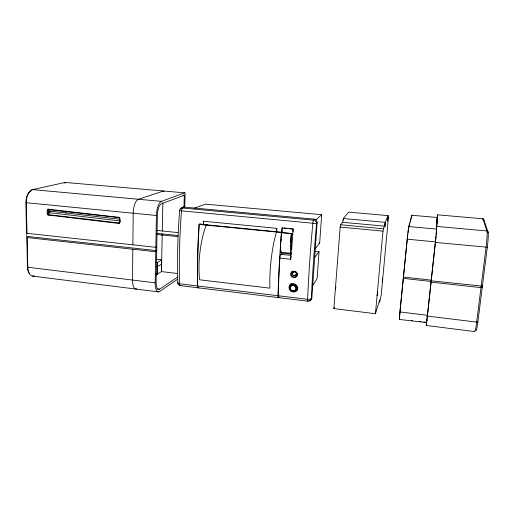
<?xml version="1.0" encoding="UTF-8"?>
<svg xmlns="http://www.w3.org/2000/svg" width="514" height="514" viewBox="0 0 514 514"><rect width="100%" height="100%" fill="white"/><g stroke="black" fill="none" stroke-linecap="round" stroke-linejoin="round"><path stroke-width="0.77" d="M119.723 218.835C121.053 221.226 118.824 224.65 119.749 218.778M132.83 249.226L132.503 280.066A12.002 4.69 -82.6 0 0 136.897 288.913M132.882 244.818L133.216 213.252A12.252 4.896 -85 0 1 138.439 199.265L163.503 191.002A1.131 0.411 -85.6 0 1 163.882 191.574M289.87 287.814L290.352 289.62A3.572 3.257 31 0 0 291.226 290.596L293.038 291.348L294.895 291.033A3.572 3.257 31 0 0 295.846 290.275L296.488 288.592L296.006 286.773A3.572 3.257 31 0 0 295.132 285.797L293.314 285.045L291.457 285.366A3.572 3.257 31 0 0 290.506 286.131L289.87 287.814L289.376 287.519M155.787 273.943L157.342 274.129L157.528 262.397L161.659 259.814L161.608 264.023L157.483 266.67L155.89 266.483M293.038 291.348L293.083 291.759M177.124 279.565L159.61 291.477A12.105 4.356 -82.7 0 1 155.183 282.835L156.41 215.494A12.362 4.549 -84.9 0 1 161.383 201.353L184.744 192.846A1.137 0.385 -85.4 0 1 185.111 193.829L184.744 207.309M157.342 274.129L157.528 262.397L155.967 262.224M161.775 235.187L161.801 234.101M162.199 234.988L161.46 271.604L155.986 274.958M162.276 230.985L162.848 202.754M388.231 215.636L388.179 218.225L388.404 217.724L381.182 295.396L379.557 302.238L379.769 299.893L375.426 313.72L333.849 308.586L340.178 227.085L340.609 224.766L342.632 222.279L343.32 218.521L348.653 212.121L388.231 215.636C385.455 220.487 384.318 225.832 382.994 231.127L375.426 313.72M183.973 207.187L184.295 195.249L182.952 195.127M198.873 287.583L198.282 287.808A3.078 0.944 -82.9 0 1 197.504 285.957L197.447 282.392A202.632 48.515 -84.8 0 1 199.053 224.11L203.358 224.457L203.467 221.226L276.815 228.338L276.538 231.718L276.808 228.344M281.569 233.607L281.608 232.63L291.682 233.619L291.611 235.187L290.982 235.123M290.641 242.904L291.265 242.968L291.425 242.03L291.457 241.252L290.828 241.188M180.806 208.947A3.142 2.904 64.8 0 1 183.646 207.065L314.125 219.125A3.283 3.206 41.8 0 1 317.119 222.671L311.85 298.011L311.356 298.409A3.219 3.129 48.6 0 1 307.912 301.185L278.672 297.619A3.174 0.617 -83.3 0 1 278.228 295.756A206.377 31.36 -84.5 0 1 279.873 258.118L290.686 259.281L291.438 248.095A3.874 0.72 -84.1 0 1 291.265 245.608L291.393 242.801L290.763 242.736M426.536 322.586L399.417 319.451L399.866 313.142M436.193 234.615L437.26 217.486L411.798 215.25L408.726 226.758L407.294 238.2M435.981 236.697L437.536 214.833L482.897 218.791A1.201 1.118 -9.6 0 1 483.944 220.011L488.146 232.444M436.894 223.532L437.118 218.913L436.617 223.211M293.314 285.045L293.475 284.229M281.646 232.219L282.231 227.811L281.646 232.219L203.358 224.457M281.948 233.163L281.987 231.936M281.698 254.411L281.794 252.811M292.954 231.93L293.147 228.865L291.701 248.75M203.236 224.522L203.454 221.232M314.864 251.654L319.053 251.654L317.144 278.402L312.294 286.343M314.883 249.129L319.669 242.968L321.693 214.672L205.439 204.148L194.478 208.144M399.622 316.001L399.629 317.941M426.414 322.978L426.247 325.484L474.711 331.562M426.556 321.128L426.62 320.209M426.691 321.077L426.755 320.145M427.025 316.502L427.089 315.609M281.492 232.546L280.56 245.017A3.874 0.771 -84.1 0 0 280.522 246.418A23.265 4.542 -84.3 0 0 280.92 252.201L290.898 253.254A2.576 0.475 -84 0 0 291.181 254.064M399.674 315.358L399.943 312.358M335.52 289.209L335.905 287.075M399.853 312.853L407.261 238.914M407.351 238.066L399.943 311.947L427.436 315.3L435.538 240.912M411.669 216.542L411.798 215.25M436.097 235.9L435.673 239.909M407.403 237.192L407.75 234.024M435.814 238.592L435.956 237.243M427.25 317.228L435.634 239.877M437.196 217.878L437.53 214.858M427.372 315.705L426.247 325.484M427.134 318.005L426.53 322.824M407.955 232.624L408.334 229.674M426.89 319.946L426.781 320.839M475.913 330.2A12.291 0.964 -84.2 0 0 477.821 322.458L487.311 247.189A12.58 1.015 -83.7 0 0 488.146 232.489M408.412 229.135L408.842 227.111M482.736 219.382L482.871 218.778M26.471 233.183L25.899 202.664L156.41 215.494M343.358 220.307L343.609 219.362M399.551 318.982L399.417 319.451M403.361 278.068L403.291 278.389L431.117 281.454L431.079 282.122L480.988 287.628L482.222 287.512L481.914 285.919M403.49 276.763L403.419 277.085L431.265 280.136L431.22 280.805L482.402 286.144M409.041 226.359L409.44 224.875M409.632 224.149L409.825 223.429M410.198 222.016L410.384 221.316M410.57 220.628L410.93 219.279M411.104 218.611L411.451 217.306M382.262 281.807L382.634 278.235L382.236 281.833M119.775 221.251L118.856 223.436L48.329 215.032L49.55 212.693L120.006 220.917M487.298 247.234L435.403 242.422M119.325 217.653L48.502 209.693L48.22 209.179L118.895 217.338L119.081 217.846L119.396 217.499A6.129 2.589 -84.6 0 1 119.505 217.274M119.704 221.887L120.038 221.193M333.849 308.586L334.498 307.333M48.489 209.718L48.522 209.661A5.622 2.917 -84.9 0 1 48.624 209.474M48.4 209.879L48.245 210.162M49.222 212.263L50.07 211.145L118.933 219.112M48.078 213.522L48.027 210.547L47.172 210.579L47.224 213.561L48.078 213.522L49.003 211.897L49.151 212.391M49.171 212.308L49.55 212.693L49.048 212.578M317.132 222.671L316.592 223.584A206.506 24.087 -84.3 0 0 311.356 298.409A3.219 1.336 2.9 0 1 307.597 299.321L278.228 295.756M314.125 219.125L313.489 220.159A3.283 0.52 -84.4 0 0 312.814 223.359L311.529 237.988A210.213 25.218 -84.4 0 0 308.233 285.996L307.597 299.321A3.206 0.495 -83.4 0 0 307.912 301.185L308.201 300.947M297.24 288.463L296.546 288.598M314.279 257.777L319.053 251.654M281.409 240.256L281.415 239.518M279.873 258.118A3.219 0.642 -83.9 0 1 280.76 254.314L281.993 253.132L291.104 254.096M292.46 234.545L292.807 234.23L291.258 234.082M315.782 219.966L321.693 214.672M282.527 231.634L281.428 232.54A207.547 31.54 -84.5 0 0 278.113 292.093L278.01 295.73L197.704 285.983L197.652 282.43A202.651 48.47 -84.8 0 1 199.239 224.457L200.441 223.834M179.675 210.669L316.592 223.584A3.29 3.084 28.6 0 0 313.489 220.159L182.476 208.003A3.142 2.795 50.1 0 0 179.611 210.721A198.462 52.01 -84.9 0 0 177.773 282.263A3.052 2.866 72.6 0 0 180.42 285.63L198.282 287.808M183.646 207.071L182.476 208.003A3.129 1.06 -84.9 0 0 181.474 211.016L180.542 224.991A202.387 52.37 -84.9 0 0 179.347 270.974L179.566 283.779A3.058 1.015 -82.8 0 0 180.42 285.63L180.703 285.533M156.847 288.81L159.655 289.157L177.773 276.988M278.672 297.619L279.07 297.362M156.725 250.042L155.774 250.543L26.869 236.376M156.783 246.823L155.832 247.311L26.792 233.292M184.295 195.249L161.338 203.801A9.888 3.637 -84.9 0 0 157.368 215.103L156.127 282.237A9.682 3.482 -82.7 0 0 159.655 289.157M26.901 237.166L27.403 267.19L155.183 282.835M178.082 282.16L177.773 282.263A3.071 1.214 -1.8 0 0 179.566 283.779L197.504 285.957M47.275 213.567L47.327 213.567A1.433 1.234 66.6 0 0 48.297 215.263M184.744 192.846L65.105 182.438L32.588 189.634A1.195 1.022 68.7 0 0 31.598 190.386M161.383 201.353L32.588 189.634A11.758 6.406 -85.6 0 0 26.291 202.934L27.004 233.317M436.996 226.43L486.951 230.972A1.324 1.234 -7.5 0 1 488.114 232.322M343.32 218.521L385.095 222.331M408.771 226.546L436.707 229.115M342.632 222.279L384.536 226.16M340.609 224.766L383.341 228.762M340.178 227.085L382.994 231.127M407.197 239.171L435.429 241.895M283.792 227.959L286.908 228.261M289.247 228.486L292.37 228.788M281.987 228.004L292.916 229.064M199.233 224.457L291.573 233.536L290.616 246.052A3.887 0.72 -84.1 0 0 290.564 247.459A23.348 4.24 -84.2 0 0 290.898 253.254M291.104 234.969L291.734 235.033L291.701 235.81L291.072 235.746M290.95 235.907L291.579 235.965L291.547 236.748L290.911 236.684M291.033 236.524L291.663 236.588L291.631 237.365L291.001 237.307M290.879 237.462L291.509 237.526L291.477 238.303L290.847 238.239M290.969 238.085L291.599 238.143L291.56 238.92L290.93 238.862M290.808 239.023L291.438 239.081L291.406 239.865L290.776 239.8M290.898 239.64L291.528 239.697L291.496 240.475L290.866 240.411M318.963 242.897L319.669 242.968M290.744 240.578L291.374 240.642L291.335 241.413L290.706 241.355M290.796 241.965L291.425 242.03M290.673 242.126L291.303 242.19M156.706 230.413L177.825 232.572M290.012 245.48L291.265 245.608M156.654 233.324L177.754 235.502M290.828 248.044L291.451 248.108M156.635 234.41L177.728 236.594M291.226 249.065L291.849 249.129M280.76 254.314L290.866 255.387M155.125 251.07L156.699 251.243L155.748 251.751L27.242 237.577M156.256 259.204L161.659 259.814L161.46 271.604L176.957 273.429M48.432 214.659L118.965 222.947M197.704 285.983A3.078 0.944 -82.9 0 0 198.449 287.846L278.427 297.606M427.378 316.084L476.658 322.098A1.311 0.36 8.3 0 0 477.898 321.892M411.303 320.447L412.427 320.582M419.752 321.494L420.882 321.635M423.716 321.989L425.984 322.272M32.395 276.089L158.357 291.881M50.07 211.145L50.327 211.505M483.436 219.934L483.925 220.114M482.884 218.771L486.951 230.972A13.878 1.092 -83.7 0 1 486.051 247.311L476.658 322.098A13.557 1.041 -84.2 0 1 474.499 331.215M27.107 237.558L27.807 267.28A11.526 6.149 -81.8 0 0 34.438 275.8M26.465 234.66L26.503 236.151M48.965 209.693L49.016 212.642M65.856 211.736L65.869 212.989M48.297 214.698A1.124 0.996 -66.9 0 1 48.188 213.567M119.569 221.913A1.156 1.054 -64.8 0 1 119.023 223.063M119.903 222.054A1.465 1.311 64.8 0 1 118.882 223.571M118.914 217.255A1.362 1.221 65.2 0 1 119.884 218.945M119.402 217.57A0.97 0.887 -64.3 0 1 119.556 218.746M47.301 210.567A1.336 1.15 66.9 0 1 48.207 209.102M48.207 210.489A0.944 0.842 -65.9 0 1 48.682 209.423M65.644 183.106A1.086 0.546 -86.5 0 0 65.105 182.438A1.099 0.957 69.4 0 0 64.179 183.138M25.918 202.657A10.518 5.744 -85.6 0 1 31.001 190.912M29.51 273.589A10.312 5.513 -81.8 0 1 27.435 266.882M276.853 231.525A7.749 1.6 -84.2 0 0 275.979 233.697A43.253 8.622 -83.8 0 0 269.953 288.161L199.644 279.796A42.199 12.342 -83.7 0 1 205.613 226.745A7.549 2.287 -84.3 0 1 207.155 224.329M278.864 296.719A3.174 0.623 -83.3 0 1 277.958 295.762M198.745 287.57A3.084 0.944 -82.9 0 1 198.449 287.846M281.531 252.605A2.57 0.508 -84 0 1 280.94 250.607M297.298 273.673A2.037 1.934 39.3 0 1 295.756 274.386M293.757 272.735A2.037 1.934 39.3 0 1 294.104 271.154M297.863 287.673A4.016 3.669 31 0 1 295.968 290.249M290.05 286.414A4.016 3.669 31 0 1 291.958 283.497M311.837 298.011A3.225 3.033 34.3 0 1 309.171 300.729M290.686 259.281A3.232 0.598 -83.9 0 1 291.149 256.345M297.323 275.581A3.347 3.174 39.4 0 1 292.273 276.23A3.347 3.174 39.4 0 1 292.524 271.174M297.33 274.039A2.3 2.184 39.3 0 1 295.73 274.675M293.436 272.6A2.3 2.184 39.3 0 1 293.738 271.206M297.792 289.253A4.388 4.144 38.2 0 1 295.428 290.969M289.819 286.369A4.388 4.144 38.2 0 1 290.943 283.824M384.793 226.68L384.825 227.034L385.23 223.14L384.793 226.68M387.498 220.737L387.524 221.084L387.916 217.39L387.498 220.737M377.225 295.325L377.257 295.691L377.681 291.785L377.225 295.325M292.511 274.399A2.05 1.947 39.4 0 0 295.91 275.331A2.05 1.947 39.4 0 0 294.875 271.99A2.05 1.947 39.4 0 0 292.511 274.399M289.902 289.6A4.035 3.682 31 0 0 296.732 290.114A4.035 3.682 31 0 0 293.308 284.21A4.035 3.682 31 0 0 289.902 289.6M290.654 289.331A2.955 2.692 31 0 0 295.653 289.812A2.955 2.692 31 0 0 293.243 285.443A2.955 2.692 31 0 0 290.654 289.331M290.564 289.401A3.071 2.801 31 0 0 295.756 289.857A3.071 2.801 31 0 0 293.211 285.334A3.071 2.801 31 0 0 290.564 289.401M292.55 274.277A2.313 2.197 39.4 0 0 296.424 275.138A2.313 2.197 39.4 0 0 295.075 271.424A2.313 2.197 39.4 0 0 292.55 274.277M291.04 275.677A3.354 3.123 34 0 0 296.719 276.384A3.354 3.123 34 0 0 294.175 271.27A3.354 3.123 34 0 0 291.04 275.677M289.639 289.742A4.427 4.041 28.3 0 0 297.156 290.069A4.427 4.041 28.3 0 0 293.205 283.715A4.427 4.041 28.3 0 0 289.639 289.742"/></g></svg>
